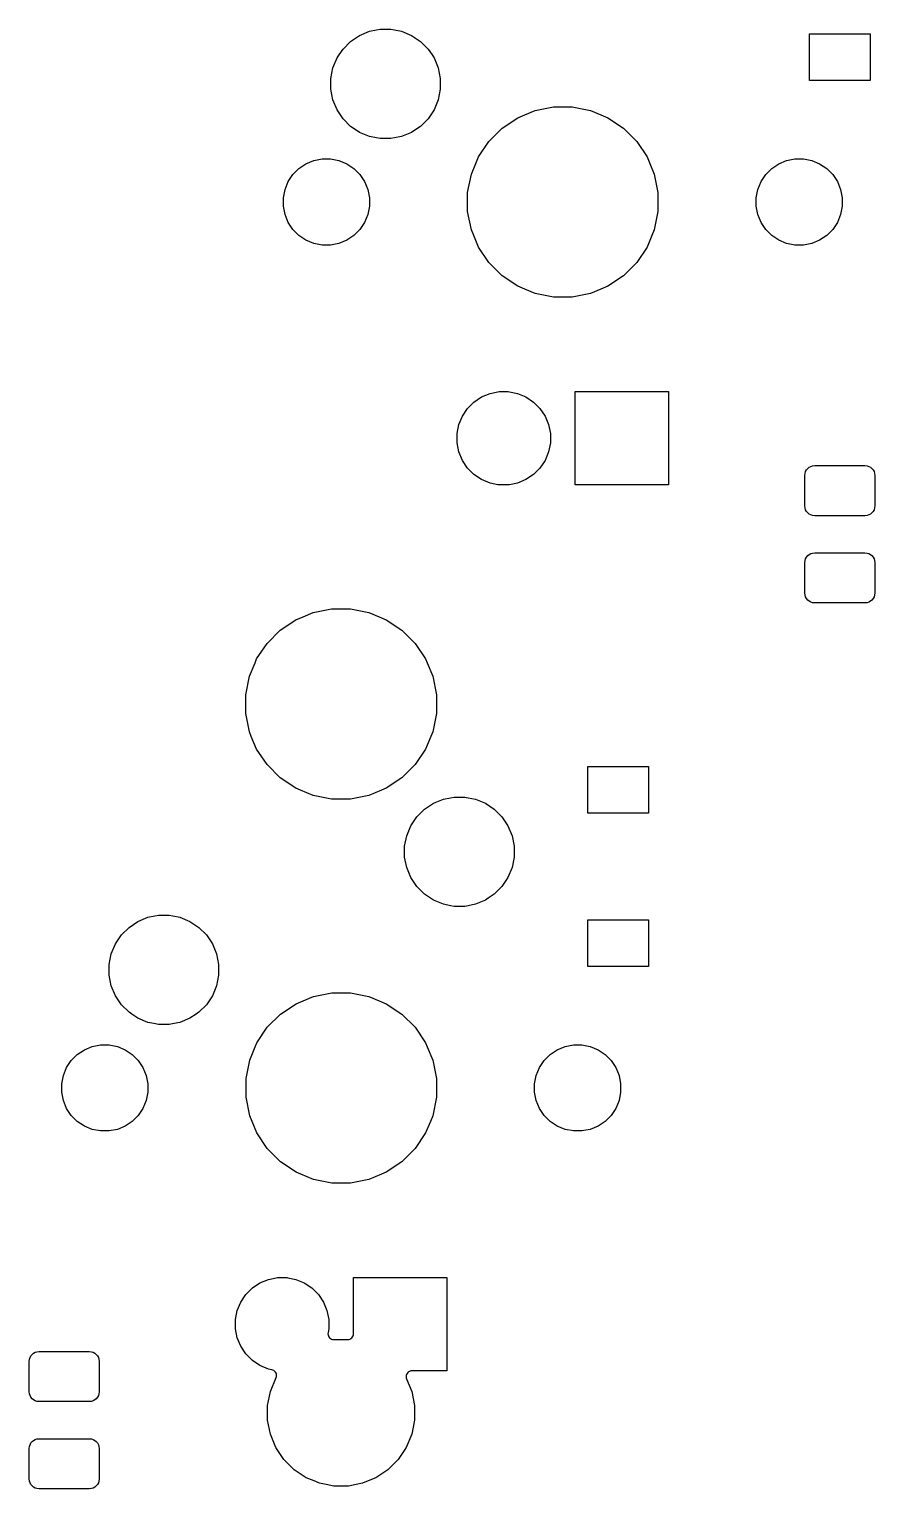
# Model space of a CAD drawing. Extents: x -9 to 373, y -109 to 9.
# Drawn here: x 245.71 to 263.88, y -108.63 to -77.25 of the extents above; entities that cross this region are included whole.
import ezdxf

# ---------------------------------------------------------------- set-up
doc = ezdxf.new("R2010")
doc.units = 0
doc.layers.add('BLACK', color=7, linetype='CONTINUOUS')

msp = doc.modelspace()

# ---------------------------------------------------------------- linework, layer by layer
at = {"layer": 'BLACK', "linetype": 'CONTINUOUS'}
for p, q in [((252.452, -77.6728), (252.615, -77.509)), ((252.615, -77.509), (252.808, -77.3803)), ((252.808, -77.3803), (253.022, -77.2917)), ((252.808, -77.3803), (252.808, -77.3803)), ((253.022, -77.2917), (253.173, -77.2616)), ((253.173, -77.2616), (253.249, -77.2465)), ((253.249, -77.2465), (253.481, -77.2465)), ((253.481, -77.2465), (253.557, -77.2616)), ((253.557, -77.2616), (253.708, -77.2917)), ((253.708, -77.2917), (253.922, -77.3803)), ((253.922, -77.3803), (253.922, -77.3803)), ((253.922, -77.3803), (254.115, -77.509)), ((254.115, -77.509), (254.278, -77.6728)), ((262.477, -78.351), (262.477, -77.349)), ((262.477, -77.349), (263.779, -77.349)), ((263.779, -77.349), (263.779, -78.351)), ((252.323, -77.8655), (252.366, -77.8013)), ((252.366, -77.8013), (252.452, -77.6728)), ((254.278, -77.6728), (254.364, -77.8013)), ((254.364, -77.8013), (254.407, -77.8655)), ((252.189, -78.3067), (252.234, -78.0795)), ((252.234, -78.0795), (252.323, -77.8655)), ((254.407, -77.8655), (254.496, -78.0795)), ((254.496, -78.0795), (254.541, -78.3067)), ((252.189, -78.5383), (252.189, -78.3067)), ((254.541, -78.3067), (254.541, -78.5383)), ((263.779, -78.351), (262.477, -78.351)), ((252.234, -78.7655), (252.189, -78.5383)), ((252.323, -78.9795), (252.234, -78.7655)), ((254.496, -78.7655), (254.407, -78.9795)), ((254.541, -78.5383), (254.496, -78.7655)), ((252.452, -79.1722), (252.323, -78.9795)), ((252.323, -78.9795), (252.323, -78.9795)), ((254.407, -78.9795), (254.278, -79.1722)), ((254.407, -78.9795), (254.407, -78.9795)), ((256.206, -79.1503), (256.361, -79.0865)), ((256.361, -79.0865), (256.579, -78.9962)), ((256.579, -78.9962), (256.974, -78.9176)), ((256.974, -78.9176), (257.376, -78.9176)), ((257.376, -78.9176), (257.771, -78.9962)), ((257.771, -78.9962), (257.989, -79.0865)), ((257.989, -79.0865), (258.144, -79.1503)), ((252.615, -79.336), (252.452, -79.1722)), ((252.672, -79.3741), (252.615, -79.336)), ((252.808, -79.4647), (252.672, -79.3741)), ((254.058, -79.3741), (253.922, -79.4647)), ((254.115, -79.336), (254.058, -79.3741)), ((254.278, -79.1722), (254.115, -79.336)), ((255.587, -79.659), (255.871, -79.3741)), ((255.871, -79.3741), (256.206, -79.1503)), ((258.144, -79.1503), (258.479, -79.3741)), ((258.479, -79.3741), (258.763, -79.659)), ((253.022, -79.5533), (252.808, -79.4647)), ((253.173, -79.5834), (253.022, -79.5533)), ((253.249, -79.5985), (253.173, -79.5834)), ((253.481, -79.5985), (253.249, -79.5985)), ((253.557, -79.5834), (253.481, -79.5985)), ((253.708, -79.5533), (253.557, -79.5834)), ((253.922, -79.4647), (253.708, -79.5533)), ((255.363, -79.9939), (255.587, -79.659)), ((258.763, -79.659), (258.987, -79.9939)), ((255.303, -80.1379), (255.363, -79.9939)), ((258.987, -79.9939), (259.047, -80.1379)), ((251.376, -80.3722), (251.505, -80.2432)), ((251.505, -80.2432), (251.656, -80.1419)), ((251.656, -80.1419), (251.825, -80.0721)), ((251.825, -80.0721), (252.004, -80.0365)), ((252.004, -80.0365), (252.186, -80.0365)), ((252.186, -80.0365), (252.365, -80.0721)), ((252.365, -80.0721), (252.534, -80.1419)), ((252.534, -80.1419), (252.685, -80.2432)), ((252.685, -80.2432), (252.814, -80.3722)), ((255.209, -80.366), (255.303, -80.1379)), ((259.047, -80.1379), (259.141, -80.366)), ((261.536, -80.3722), (261.665, -80.2432)), ((261.665, -80.2432), (261.816, -80.1419)), ((261.816, -80.1419), (261.985, -80.0721)), ((261.985, -80.0721), (262.164, -80.0365)), ((262.164, -80.0365), (262.346, -80.0365)), ((262.346, -80.0365), (262.525, -80.0721)), ((262.525, -80.0721), (262.694, -80.1419)), ((262.694, -80.1419), (262.845, -80.2432)), ((262.845, -80.2432), (262.974, -80.3722)), ((251.205, -80.6924), (251.274, -80.5239)), ((251.274, -80.5239), (251.376, -80.3722)), ((252.814, -80.3722), (252.916, -80.5239)), ((252.916, -80.5239), (252.985, -80.6924)), ((255.13, -80.7611), (255.209, -80.366)), ((259.141, -80.366), (259.22, -80.7611)), ((261.365, -80.6924), (261.434, -80.5239)), ((261.434, -80.5239), (261.536, -80.3722)), ((262.974, -80.3722), (263.076, -80.5239)), ((263.076, -80.5239), (263.145, -80.6924)), ((251.169, -80.8713), (251.205, -80.6924)), ((251.169, -81.0537), (251.169, -80.8713)), ((252.985, -80.6924), (253.021, -80.8713)), ((253.021, -80.8713), (253.021, -81.0537)), ((255.13, -81.1639), (255.13, -80.7611)), ((259.22, -80.7611), (259.22, -81.1639)), ((261.329, -80.8713), (261.365, -80.6924)), ((261.329, -81.0537), (261.329, -80.8713)), ((263.145, -80.6924), (263.181, -80.8713)), ((263.181, -80.8713), (263.181, -81.0537)), ((251.205, -81.2326), (251.169, -81.0537)), ((251.274, -81.4011), (251.205, -81.2326)), ((252.985, -81.2326), (252.916, -81.4011)), ((253.021, -81.0537), (252.985, -81.2326)), ((255.209, -81.559), (255.13, -81.1639)), ((259.22, -81.1639), (259.141, -81.559)), ((261.365, -81.2326), (261.329, -81.0537)), ((261.434, -81.4011), (261.365, -81.2326)), ((263.145, -81.2326), (263.076, -81.4011)), ((263.181, -81.0537), (263.145, -81.2326)), ((251.376, -81.5528), (251.274, -81.4011)), ((251.505, -81.6818), (251.376, -81.5528)), ((252.814, -81.5528), (252.685, -81.6818)), ((252.916, -81.4011), (252.814, -81.5528)), ((255.26, -81.6818), (255.209, -81.559)), ((259.141, -81.559), (259.09, -81.6818)), ((261.536, -81.5528), (261.434, -81.4011)), ((261.665, -81.6818), (261.536, -81.5528)), ((262.974, -81.5528), (262.845, -81.6818)), ((263.076, -81.4011), (262.974, -81.5528)), ((251.656, -81.7831), (251.505, -81.6818)), ((251.825, -81.8529), (251.656, -81.7831)), ((252.004, -81.8885), (251.825, -81.8529)), ((252.186, -81.8885), (252.004, -81.8885)), ((252.365, -81.8529), (252.186, -81.8885)), ((252.534, -81.7831), (252.365, -81.8529)), ((252.685, -81.6818), (252.534, -81.7831)), ((255.363, -81.9311), (255.26, -81.6818)), ((259.09, -81.6818), (258.987, -81.9311)), ((261.816, -81.7831), (261.665, -81.6818)), ((261.985, -81.8529), (261.816, -81.7831)), ((262.164, -81.8885), (261.985, -81.8529)), ((262.346, -81.8885), (262.164, -81.8885)), ((262.525, -81.8529), (262.346, -81.8885)), ((262.694, -81.7831), (262.525, -81.8529)), ((262.845, -81.6818), (262.694, -81.7831)), ((255.587, -82.266), (255.363, -81.9311)), ((258.987, -81.9311), (258.763, -82.266)), ((255.871, -82.5509), (255.587, -82.266)), ((258.763, -82.266), (258.479, -82.5509)), ((256.206, -82.7747), (255.871, -82.5509)), ((256.361, -82.8385), (256.206, -82.7747)), ((256.579, -82.9288), (256.361, -82.8385)), ((257.989, -82.8385), (257.771, -82.9288)), ((258.144, -82.7747), (257.989, -82.8385)), ((258.479, -82.5509), (258.144, -82.7747)), ((256.974, -83.0074), (256.579, -82.9288)), ((257.376, -83.0074), (256.974, -83.0074)), ((257.771, -82.9288), (257.376, -83.0074)), ((255.612, -85.0776), (255.782, -85.0439)), ((255.782, -85.0439), (255.806, -85.039)), ((255.806, -85.039), (256.004, -85.039)), ((256.004, -85.039), (256.028, -85.0439)), ((256.028, -85.0439), (256.198, -85.0776)), ((257.441, -87.046), (257.441, -85.039)), ((257.441, -85.039), (259.448, -85.039)), ((259.448, -85.039), (259.448, -87.046)), ((255.126, -85.4028), (255.265, -85.263)), ((255.265, -85.263), (255.43, -85.1532)), ((255.43, -85.1532), (255.612, -85.0776)), ((256.198, -85.0776), (256.38, -85.1532)), ((256.38, -85.1532), (256.545, -85.263)), ((256.545, -85.263), (256.684, -85.4028)), ((254.94, -85.7498), (255.016, -85.5672)), ((255.016, -85.5672), (255.126, -85.4028)), ((256.684, -85.4028), (256.794, -85.5672)), ((256.794, -85.5672), (256.87, -85.7498)), ((254.901, -85.9437), (254.94, -85.7498)), ((254.901, -86.1413), (254.901, -85.9437)), ((256.87, -85.7498), (256.909, -85.9437)), ((256.909, -85.9437), (256.909, -86.1413)), ((254.94, -86.3352), (254.901, -86.1413)), ((256.909, -86.1413), (256.87, -86.3352)), ((255.016, -86.5178), (254.94, -86.3352)), ((255.126, -86.6822), (255.016, -86.5178)), ((256.794, -86.5178), (256.684, -86.6822)), ((256.87, -86.3352), (256.794, -86.5178)), ((255.265, -86.822), (255.126, -86.6822)), ((255.43, -86.9318), (255.265, -86.822)), ((255.612, -87.0074), (255.43, -86.9318)), ((256.38, -86.9318), (256.198, -87.0074)), ((256.545, -86.822), (256.38, -86.9318)), ((256.684, -86.6822), (256.545, -86.822)), ((262.377, -86.8431), (262.382, -86.7968)), ((262.377, -87.4944), (262.377, -86.8431)), ((262.382, -86.7968), (262.393, -86.7581)), ((262.393, -86.7581), (262.412, -86.7225)), ((262.412, -86.7225), (262.438, -86.6912)), ((262.438, -86.6912), (262.469, -86.6656)), ((262.469, -86.6656), (262.505, -86.6465)), ((262.505, -86.6465), (262.544, -86.6348)), ((262.544, -86.6348), (262.59, -86.6302)), ((262.59, -86.6302), (263.666, -86.6302)), ((263.666, -86.6302), (263.713, -86.6348)), ((263.713, -86.6348), (263.751, -86.6465)), ((263.751, -86.6465), (263.787, -86.6656)), ((263.787, -86.6656), (263.818, -86.6912)), ((263.818, -86.6912), (263.844, -86.7225)), ((263.844, -86.7225), (263.863, -86.7581)), ((263.863, -86.7581), (263.875, -86.7968)), ((263.875, -86.7968), (263.879, -86.8431)), ((263.879, -86.8431), (263.879, -87.4944)), ((255.779, -87.0405), (255.612, -87.0074)), ((255.806, -87.046), (255.779, -87.0405)), ((256.004, -87.046), (255.806, -87.046)), ((256.031, -87.0405), (256.004, -87.046)), ((256.198, -87.0074), (256.031, -87.0405)), ((259.448, -87.046), (257.441, -87.046)), ((262.382, -87.5407), (262.377, -87.4944)), ((262.393, -87.5794), (262.382, -87.5407)), ((263.875, -87.5407), (263.863, -87.5794)), ((263.879, -87.4944), (263.875, -87.5407)), ((262.412, -87.615), (262.393, -87.5794)), ((262.438, -87.6463), (262.412, -87.615)), ((262.469, -87.6719), (262.438, -87.6463)), ((262.505, -87.691), (262.469, -87.6719)), ((262.544, -87.7027), (262.505, -87.691)), ((262.59, -87.7073), (262.544, -87.7027)), ((263.666, -87.7073), (262.59, -87.7073)), ((263.713, -87.7027), (263.666, -87.7073)), ((263.751, -87.691), (263.713, -87.7027)), ((263.787, -87.6719), (263.751, -87.691)), ((263.818, -87.6463), (263.787, -87.6719)), ((263.844, -87.615), (263.818, -87.6463)), ((263.863, -87.5794), (263.844, -87.615)), ((262.544, -88.5098), (262.59, -88.5052)), ((262.59, -88.5052), (263.666, -88.5052)), ((263.666, -88.5052), (263.713, -88.5098)), ((262.377, -88.7181), (262.382, -88.6718)), ((262.377, -89.3694), (262.377, -88.7181)), ((262.382, -88.6718), (262.393, -88.6331)), ((262.393, -88.6331), (262.412, -88.5975)), ((262.412, -88.5975), (262.438, -88.5662)), ((262.438, -88.5662), (262.469, -88.5406)), ((262.469, -88.5406), (262.505, -88.5215)), ((262.505, -88.5215), (262.544, -88.5098)), ((263.713, -88.5098), (263.751, -88.5215)), ((263.751, -88.5215), (263.787, -88.5406)), ((263.787, -88.5406), (263.818, -88.5662)), ((263.818, -88.5662), (263.844, -88.5975)), ((263.844, -88.5975), (263.863, -88.6331)), ((263.863, -88.6331), (263.875, -88.6718)), ((263.875, -88.6718), (263.879, -88.7181)), ((263.879, -88.7181), (263.879, -89.3694)), ((262.382, -89.4157), (262.377, -89.3694)), ((262.393, -89.4544), (262.382, -89.4157)), ((263.875, -89.4157), (263.863, -89.4544)), ((263.879, -89.3694), (263.875, -89.4157)), ((251.81, -89.7912), (252.205, -89.7126)), ((252.205, -89.7126), (252.614, -89.7126)), ((252.614, -89.7126), (253.009, -89.7912)), ((262.412, -89.49), (262.393, -89.4544)), ((262.438, -89.5213), (262.412, -89.49)), ((262.469, -89.5469), (262.438, -89.5213)), ((262.505, -89.566), (262.469, -89.5469)), ((262.544, -89.5777), (262.505, -89.566)), ((262.59, -89.5823), (262.544, -89.5777)), ((263.666, -89.5823), (262.59, -89.5823)), ((263.713, -89.5777), (263.666, -89.5823)), ((263.751, -89.566), (263.713, -89.5777)), ((263.787, -89.5469), (263.751, -89.566)), ((263.818, -89.5213), (263.787, -89.5469)), ((263.844, -89.49), (263.818, -89.5213)), ((263.863, -89.4544), (263.844, -89.49)), ((251.103, -90.1691), (251.438, -89.9453)), ((251.438, -89.9453), (251.592, -89.8815)), ((251.592, -89.8815), (251.81, -89.7912)), ((253.009, -89.7912), (253.227, -89.8815)), ((253.227, -89.8815), (253.381, -89.9453)), ((253.381, -89.9453), (253.716, -90.1691)), ((250.818, -90.454), (251.103, -90.1691)), ((253.716, -90.1691), (254.001, -90.454)), ((250.594, -90.7889), (250.818, -90.454)), ((254.001, -90.454), (254.225, -90.7889)), ((250.44, -91.161), (250.561, -90.8682)), ((250.561, -90.8682), (250.594, -90.7889)), ((254.225, -90.7889), (254.258, -90.8682)), ((254.258, -90.8682), (254.379, -91.161)), ((250.361, -91.5561), (250.44, -91.161)), ((254.379, -91.161), (254.457, -91.5561)), ((250.361, -91.9589), (250.361, -91.5561)), ((254.457, -91.5561), (254.457, -91.9589)), ((250.44, -92.354), (250.361, -91.9589)), ((254.457, -91.9589), (254.379, -92.354)), ((250.481, -92.4538), (250.44, -92.354)), ((250.594, -92.7261), (250.481, -92.4538)), ((254.337, -92.4538), (254.225, -92.7261)), ((254.379, -92.354), (254.337, -92.4538)), ((250.818, -93.061), (250.594, -92.7261)), ((254.225, -92.7261), (254.001, -93.061)), ((251.103, -93.3459), (250.818, -93.061)), ((254.001, -93.061), (253.716, -93.3459)), ((257.715, -94.101), (257.715, -93.099)), ((257.715, -93.099), (259.017, -93.099)), ((259.017, -93.099), (259.017, -94.101)), ((251.438, -93.5697), (251.103, -93.3459)), ((253.716, -93.3459), (253.381, -93.5697)), ((251.539, -93.6118), (251.438, -93.5697)), ((251.81, -93.7238), (251.539, -93.6118)), ((252.205, -93.8024), (251.81, -93.7238)), ((252.614, -93.8024), (252.205, -93.8024)), ((253.009, -93.7238), (252.614, -93.8024)), ((253.279, -93.6118), (253.009, -93.7238)), ((253.381, -93.5697), (253.279, -93.6118)), ((254.395, -93.8903), (254.609, -93.8017)), ((254.609, -93.8017), (254.761, -93.7716)), ((254.761, -93.7716), (254.837, -93.7565)), ((254.837, -93.7565), (255.068, -93.7565)), ((255.068, -93.7565), (255.144, -93.7716)), ((255.144, -93.7716), (255.296, -93.8017)), ((255.296, -93.8017), (255.51, -93.8903)), ((254.039, -94.1828), (254.203, -94.019)), ((254.203, -94.019), (254.395, -93.8903)), ((254.395, -93.8903), (254.395, -93.8903)), ((255.51, -93.8903), (255.51, -93.8903)), ((255.51, -93.8903), (255.702, -94.019)), ((255.702, -94.019), (255.866, -94.1828)), ((259.017, -94.101), (257.715, -94.101)), ((253.822, -94.5895), (253.91, -94.3755)), ((253.91, -94.3755), (253.953, -94.3113)), ((253.953, -94.3113), (254.039, -94.1828)), ((255.866, -94.1828), (255.952, -94.3113)), ((255.952, -94.3113), (255.995, -94.3755)), ((255.995, -94.3755), (256.083, -94.5895)), ((253.776, -94.8167), (253.822, -94.5895)), ((256.083, -94.5895), (256.128, -94.8167)), ((253.776, -95.0483), (253.776, -94.8167)), ((253.822, -95.2755), (253.776, -95.0483)), ((256.128, -95.0483), (256.083, -95.2755)), ((256.128, -94.8167), (256.128, -95.0483)), ((253.91, -95.4895), (253.822, -95.2755)), ((256.083, -95.2755), (255.995, -95.4895)), ((254.039, -95.6822), (253.91, -95.4895)), ((253.91, -95.4895), (253.91, -95.4895)), ((254.203, -95.846), (254.039, -95.6822)), ((255.866, -95.6822), (255.702, -95.846)), ((255.995, -95.4895), (255.866, -95.6822)), ((255.995, -95.4895), (255.995, -95.4895)), ((254.331, -95.9318), (254.203, -95.846)), ((254.395, -95.9747), (254.331, -95.9318)), ((254.609, -96.0633), (254.395, -95.9747)), ((255.51, -95.9747), (255.296, -96.0633)), ((255.574, -95.9318), (255.51, -95.9747)), ((255.702, -95.846), (255.574, -95.9318)), ((248.045, -96.4303), (248.259, -96.3417)), ((248.259, -96.3417), (248.411, -96.3116)), ((248.411, -96.3116), (248.487, -96.2965)), ((248.487, -96.2965), (248.718, -96.2965)), ((248.718, -96.2965), (248.794, -96.3116)), ((248.794, -96.3116), (248.946, -96.3417)), ((248.946, -96.3417), (249.16, -96.4303)), ((254.761, -96.0934), (254.609, -96.0633)), ((254.837, -96.1085), (254.761, -96.0934)), ((255.068, -96.1085), (254.837, -96.1085)), ((255.144, -96.0934), (255.068, -96.1085)), ((255.296, -96.0633), (255.144, -96.0934)), ((247.689, -96.7228), (247.853, -96.559)), ((247.853, -96.559), (248.045, -96.4303)), ((248.045, -96.4303), (248.045, -96.4303)), ((249.16, -96.4303), (249.16, -96.4303)), ((249.16, -96.4303), (249.352, -96.559)), ((249.352, -96.559), (249.516, -96.7228)), ((257.715, -97.401), (257.715, -96.399)), ((257.715, -96.399), (259.017, -96.399)), ((259.017, -96.399), (259.017, -97.401)), ((247.472, -97.1295), (247.56, -96.9155)), ((247.56, -96.9155), (247.603, -96.8513)), ((247.603, -96.8513), (247.689, -96.7228)), ((249.516, -96.7228), (249.602, -96.8513)), ((249.602, -96.8513), (249.645, -96.9155)), ((249.645, -96.9155), (249.733, -97.1295)), ((247.426, -97.3567), (247.472, -97.1295)), ((249.733, -97.1295), (249.778, -97.3567)), ((247.426, -97.5883), (247.426, -97.3567)), ((247.472, -97.8155), (247.426, -97.5883)), ((249.778, -97.5883), (249.733, -97.8155)), ((249.778, -97.3567), (249.778, -97.5883)), ((259.017, -97.401), (257.715, -97.401)), ((247.56, -98.0295), (247.472, -97.8155)), ((249.733, -97.8155), (249.645, -98.0295)), ((247.689, -98.2222), (247.56, -98.0295)), ((247.56, -98.0295), (247.56, -98.0295)), ((247.853, -98.386), (247.689, -98.2222)), ((249.516, -98.2222), (249.352, -98.386)), ((249.645, -98.0295), (249.516, -98.2222)), ((249.645, -98.0295), (249.645, -98.0295)), ((251.109, -98.4241), (251.444, -98.2003)), ((251.444, -98.2003), (251.598, -98.1365)), ((251.598, -98.1365), (251.816, -98.0462)), ((251.816, -98.0462), (252.211, -97.9676)), ((252.211, -97.9676), (252.614, -97.9676)), ((252.614, -97.9676), (253.009, -98.0462)), ((253.009, -98.0462), (253.227, -98.1365)), ((253.227, -98.1365), (253.381, -98.2003)), ((253.381, -98.2003), (253.716, -98.4241)), ((247.91, -98.4241), (247.853, -98.386)), ((248.045, -98.5147), (247.91, -98.4241)), ((248.259, -98.6033), (248.045, -98.5147)), ((249.16, -98.5147), (248.946, -98.6033)), ((249.295, -98.4241), (249.16, -98.5147)), ((249.352, -98.386), (249.295, -98.4241)), ((250.824, -98.709), (251.109, -98.4241)), ((253.716, -98.4241), (254.001, -98.709)), ((248.384, -98.6281), (248.259, -98.6033)), ((248.487, -98.6485), (248.384, -98.6281)), ((248.718, -98.6485), (248.487, -98.6485)), ((248.821, -98.6281), (248.718, -98.6485)), ((248.946, -98.6033), (248.821, -98.6281)), ((250.6, -99.0439), (250.824, -98.709)), ((254.001, -98.709), (254.225, -99.0439)), ((246.894, -99.1919), (247.062, -99.1221)), ((247.062, -99.1221), (247.241, -99.0865)), ((247.241, -99.0865), (247.424, -99.0865)), ((247.424, -99.0865), (247.603, -99.1221)), ((247.603, -99.1221), (247.771, -99.1919)), ((250.446, -99.416), (250.565, -99.129)), ((250.565, -99.129), (250.6, -99.0439)), ((254.225, -99.0439), (254.26, -99.129)), ((254.26, -99.129), (254.379, -99.416)), ((257.054, -99.1919), (257.222, -99.1221)), ((257.222, -99.1221), (257.401, -99.0865)), ((257.401, -99.0865), (257.584, -99.0865)), ((257.584, -99.0865), (257.763, -99.1221)), ((257.763, -99.1221), (257.931, -99.1919)), ((246.512, -99.5739), (246.613, -99.4222)), ((246.613, -99.4222), (246.742, -99.2932)), ((246.742, -99.2932), (246.894, -99.1919)), ((247.771, -99.1919), (247.923, -99.2932)), ((247.923, -99.2932), (248.052, -99.4222)), ((248.052, -99.4222), (248.153, -99.5739)), ((250.368, -99.8111), (250.446, -99.416)), ((254.379, -99.416), (254.457, -99.8111)), ((256.672, -99.5739), (256.773, -99.4222)), ((256.773, -99.4222), (256.902, -99.2932)), ((256.902, -99.2932), (257.054, -99.1919)), ((257.931, -99.1919), (258.083, -99.2932)), ((258.083, -99.2932), (258.212, -99.4222)), ((258.212, -99.4222), (258.313, -99.5739)), ((246.406, -99.9213), (246.442, -99.7424)), ((246.442, -99.7424), (246.512, -99.5739)), ((248.153, -99.5739), (248.223, -99.7424)), ((248.223, -99.7424), (248.258, -99.9213)), ((256.566, -99.9213), (256.602, -99.7424)), ((256.602, -99.7424), (256.672, -99.5739)), ((258.313, -99.5739), (258.383, -99.7424)), ((258.383, -99.7424), (258.418, -99.9213)), ((246.406, -100.104), (246.406, -99.9213)), ((246.442, -100.283), (246.406, -100.104)), ((248.258, -100.104), (248.223, -100.283)), ((248.258, -99.9213), (248.258, -100.104)), ((250.368, -100.214), (250.368, -99.8111)), ((254.457, -99.8111), (254.457, -100.214)), ((256.566, -100.104), (256.566, -99.9213)), ((256.602, -100.283), (256.566, -100.104)), ((258.418, -100.104), (258.383, -100.283)), ((258.418, -99.9213), (258.418, -100.104)), ((246.512, -100.451), (246.442, -100.283)), ((248.223, -100.283), (248.153, -100.451)), ((250.446, -100.609), (250.368, -100.214)), ((254.457, -100.214), (254.379, -100.609)), ((256.672, -100.451), (256.602, -100.283)), ((258.383, -100.283), (258.313, -100.451)), ((246.613, -100.603), (246.512, -100.451)), ((246.742, -100.732), (246.613, -100.603)), ((246.894, -100.833), (246.742, -100.732)), ((247.923, -100.732), (247.771, -100.833)), ((248.052, -100.603), (247.923, -100.732)), ((248.153, -100.451), (248.052, -100.603)), ((250.497, -100.732), (250.446, -100.609)), ((250.6, -100.981), (250.497, -100.732)), ((254.328, -100.732), (254.225, -100.981)), ((254.379, -100.609), (254.328, -100.732)), ((256.773, -100.603), (256.672, -100.451)), ((256.902, -100.732), (256.773, -100.603)), ((257.054, -100.833), (256.902, -100.732)), ((258.083, -100.732), (257.931, -100.833)), ((258.212, -100.603), (258.083, -100.732)), ((258.313, -100.451), (258.212, -100.603)), ((247.062, -100.903), (246.894, -100.833)), ((247.241, -100.938), (247.062, -100.903)), ((247.424, -100.938), (247.241, -100.938)), ((247.603, -100.903), (247.424, -100.938)), ((247.771, -100.833), (247.603, -100.903)), ((250.824, -101.316), (250.6, -100.981)), ((254.225, -100.981), (254.001, -101.316)), ((257.222, -100.903), (257.054, -100.833)), ((257.401, -100.938), (257.222, -100.903)), ((257.584, -100.938), (257.401, -100.938)), ((257.763, -100.903), (257.584, -100.938)), ((257.931, -100.833), (257.763, -100.903)), ((251.109, -101.601), (250.824, -101.316)), ((254.001, -101.316), (253.716, -101.601)), ((251.444, -101.825), (251.109, -101.601)), ((253.716, -101.601), (253.381, -101.825)), ((251.544, -101.866), (251.444, -101.825)), ((251.816, -101.979), (251.544, -101.866)), ((252.211, -102.057), (251.816, -101.979)), ((253.009, -101.979), (252.614, -102.057)), ((253.281, -101.866), (253.009, -101.979)), ((253.381, -101.825), (253.281, -101.866)), ((252.614, -102.057), (252.211, -102.057)), ((250.667, -104.203), (250.85, -104.128)), ((250.85, -104.128), (251.016, -104.094)), ((251.016, -104.094), (251.044, -104.089)), ((251.044, -104.089), (251.241, -104.089)), ((251.241, -104.089), (251.269, -104.094)), ((251.269, -104.094), (251.435, -104.128)), ((251.435, -104.128), (251.618, -104.203)), ((252.679, -105.298), (252.679, -104.089)), ((252.679, -104.089), (254.686, -104.089)), ((254.686, -104.089), (254.686, -106.096)), ((250.253, -104.617), (250.363, -104.453)), ((250.363, -104.453), (250.503, -104.313)), ((250.503, -104.313), (250.667, -104.203)), ((251.618, -104.203), (251.782, -104.313)), ((251.782, -104.313), (251.922, -104.453)), ((251.922, -104.453), (252.032, -104.617)), ((250.139, -104.994), (250.178, -104.8)), ((250.178, -104.8), (250.253, -104.617)), ((252.032, -104.617), (252.107, -104.8)), ((252.107, -104.8), (252.146, -104.994)), ((250.139, -105.191), (250.139, -104.994)), ((252.146, -104.994), (252.146, -105.191)), ((250.178, -105.385), (250.139, -105.191)), ((250.253, -105.568), (250.178, -105.385)), ((252.13, -105.273), (252.127, -105.298)), ((252.127, -105.298), (252.13, -105.322)), ((252.146, -105.191), (252.13, -105.273)), ((252.13, -105.322), (252.137, -105.345)), ((252.137, -105.345), (252.148, -105.367)), ((252.148, -105.367), (252.164, -105.386)), ((252.164, -105.386), (252.183, -105.401)), ((252.183, -105.401), (252.204, -105.413)), ((252.204, -105.413), (252.228, -105.42)), ((252.228, -105.42), (252.252, -105.422)), ((252.252, -105.422), (252.554, -105.422)), ((252.554, -105.422), (252.578, -105.42)), ((252.578, -105.42), (252.602, -105.413)), ((252.602, -105.413), (252.623, -105.401)), ((252.623, -105.401), (252.642, -105.386)), ((252.642, -105.386), (252.658, -105.367)), ((252.658, -105.367), (252.669, -105.345)), ((252.669, -105.345), (252.677, -105.322)), ((252.677, -105.322), (252.679, -105.298)), ((245.744, -105.772), (245.769, -105.741)), ((245.769, -105.741), (245.801, -105.716)), ((245.801, -105.716), (245.836, -105.697)), ((245.836, -105.697), (245.875, -105.685)), ((245.875, -105.685), (245.921, -105.68)), ((245.921, -105.68), (246.997, -105.68)), ((246.997, -105.68), (247.044, -105.685)), ((247.044, -105.685), (247.083, -105.697)), ((247.083, -105.697), (247.118, -105.716)), ((247.118, -105.716), (247.149, -105.741)), ((247.149, -105.741), (247.175, -105.772)), ((250.363, -105.732), (250.253, -105.568)), ((250.503, -105.872), (250.363, -105.732)), ((245.708, -105.893), (245.713, -105.847)), ((245.708, -106.544), (245.708, -105.893)), ((245.713, -105.847), (245.725, -105.808)), ((245.725, -105.808), (245.744, -105.772)), ((247.175, -105.772), (247.194, -105.808)), ((247.194, -105.808), (247.206, -105.847)), ((247.206, -105.847), (247.21, -105.893)), ((247.21, -105.893), (247.21, -106.544)), ((250.667, -105.982), (250.503, -105.872)), ((250.85, -106.057), (250.667, -105.982)), ((250.923, -106.072), (250.85, -106.057)), ((250.946, -106.079), (250.923, -106.072)), ((250.968, -106.091), (250.946, -106.079)), ((250.892, -106.538), (251.014, -106.242)), ((250.987, -106.106), (250.968, -106.091)), ((251.003, -106.125), (250.987, -106.106)), ((251.014, -106.147), (251.003, -106.125)), ((251.021, -106.17), (251.014, -106.147)), ((251.014, -106.242), (251.021, -106.219)), ((251.024, -106.195), (251.021, -106.17)), ((251.021, -106.219), (251.024, -106.195)), ((253.808, -106.197), (253.806, -106.221)), ((253.806, -106.221), (253.808, -106.245)), ((253.815, -106.173), (253.808, -106.197)), ((253.808, -106.245), (253.815, -106.269)), ((253.827, -106.152), (253.815, -106.173)), ((253.815, -106.269), (253.927, -106.538)), ((253.843, -106.133), (253.827, -106.152)), ((253.861, -106.117), (253.843, -106.133)), ((253.883, -106.106), (253.861, -106.117)), ((253.907, -106.098), (253.883, -106.106)), ((253.931, -106.096), (253.907, -106.098)), ((254.686, -106.096), (253.931, -106.096)), ((245.713, -106.591), (245.708, -106.544)), ((245.725, -106.629), (245.713, -106.591)), ((245.744, -106.665), (245.725, -106.629)), ((245.769, -106.696), (245.744, -106.665)), ((245.801, -106.722), (245.769, -106.696)), ((247.149, -106.696), (247.118, -106.722)), ((247.175, -106.665), (247.149, -106.696)), ((247.194, -106.629), (247.175, -106.665)), ((247.206, -106.591), (247.194, -106.629)), ((247.21, -106.544), (247.206, -106.591)), ((250.831, -106.842), (250.892, -106.538)), ((253.927, -106.538), (253.987, -106.842)), ((245.836, -106.741), (245.801, -106.722)), ((245.875, -106.753), (245.836, -106.741)), ((245.921, -106.757), (245.875, -106.753)), ((246.997, -106.757), (245.921, -106.757)), ((247.044, -106.753), (246.997, -106.757)), ((247.083, -106.741), (247.044, -106.753)), ((247.118, -106.722), (247.083, -106.741)), ((250.831, -107.153), (250.831, -106.842)), ((253.987, -106.842), (253.987, -107.153)), ((250.892, -107.457), (250.831, -107.153)), ((253.987, -107.153), (253.927, -107.457)), ((245.725, -107.683), (245.744, -107.647)), ((245.744, -107.647), (245.769, -107.616)), ((245.769, -107.616), (245.801, -107.591)), ((245.801, -107.591), (245.836, -107.572)), ((245.836, -107.572), (245.875, -107.56)), ((245.875, -107.56), (245.921, -107.555)), ((245.921, -107.555), (246.997, -107.555)), ((246.997, -107.555), (247.044, -107.56)), ((247.044, -107.56), (247.083, -107.572)), ((247.083, -107.572), (247.118, -107.591)), ((247.118, -107.591), (247.149, -107.616)), ((247.149, -107.616), (247.175, -107.647)), ((247.175, -107.647), (247.194, -107.683)), ((251.01, -107.744), (250.892, -107.457)), ((253.927, -107.457), (253.808, -107.744)), ((245.708, -107.768), (245.713, -107.722)), ((245.708, -108.419), (245.708, -107.768)), ((245.713, -107.722), (245.725, -107.683)), ((247.194, -107.683), (247.206, -107.722)), ((247.206, -107.722), (247.21, -107.768)), ((247.21, -107.768), (247.21, -108.419)), ((251.183, -108.002), (251.01, -107.744)), ((251.01, -107.744), (251.01, -107.744)), ((253.808, -107.744), (253.636, -108.002)), ((253.808, -107.744), (253.808, -107.744)), ((251.402, -108.221), (251.183, -108.002)), ((251.575, -108.336), (251.402, -108.221)), ((253.417, -108.221), (253.244, -108.336)), ((253.636, -108.002), (253.417, -108.221)), ((245.713, -108.466), (245.708, -108.419)), ((245.725, -108.504), (245.713, -108.466)), ((245.744, -108.54), (245.725, -108.504)), ((245.769, -108.571), (245.744, -108.54)), ((245.801, -108.597), (245.769, -108.571)), ((247.149, -108.571), (247.118, -108.597)), ((247.175, -108.54), (247.149, -108.571)), ((247.194, -108.504), (247.175, -108.54)), ((247.206, -108.466), (247.194, -108.504)), ((247.21, -108.419), (247.206, -108.466)), ((251.66, -108.393), (251.575, -108.336)), ((251.828, -108.463), (251.66, -108.393)), ((251.947, -108.512), (251.828, -108.463)), ((252.088, -108.54), (251.947, -108.512)), ((252.251, -108.572), (252.088, -108.54)), ((252.568, -108.572), (252.251, -108.572)), ((252.731, -108.54), (252.568, -108.572)), ((252.872, -108.512), (252.731, -108.54)), ((252.991, -108.463), (252.872, -108.512)), ((253.159, -108.393), (252.991, -108.463)), ((253.244, -108.336), (253.159, -108.393)), ((245.836, -108.616), (245.801, -108.597)), ((245.875, -108.628), (245.836, -108.616)), ((245.921, -108.632), (245.875, -108.628)), ((246.997, -108.632), (245.921, -108.632)), ((247.044, -108.628), (246.997, -108.632)), ((247.083, -108.616), (247.044, -108.628)), ((247.118, -108.597), (247.083, -108.616))]:
    msp.add_line(p, q, dxfattribs=at)

doc.saveas('drawing.dxf')
